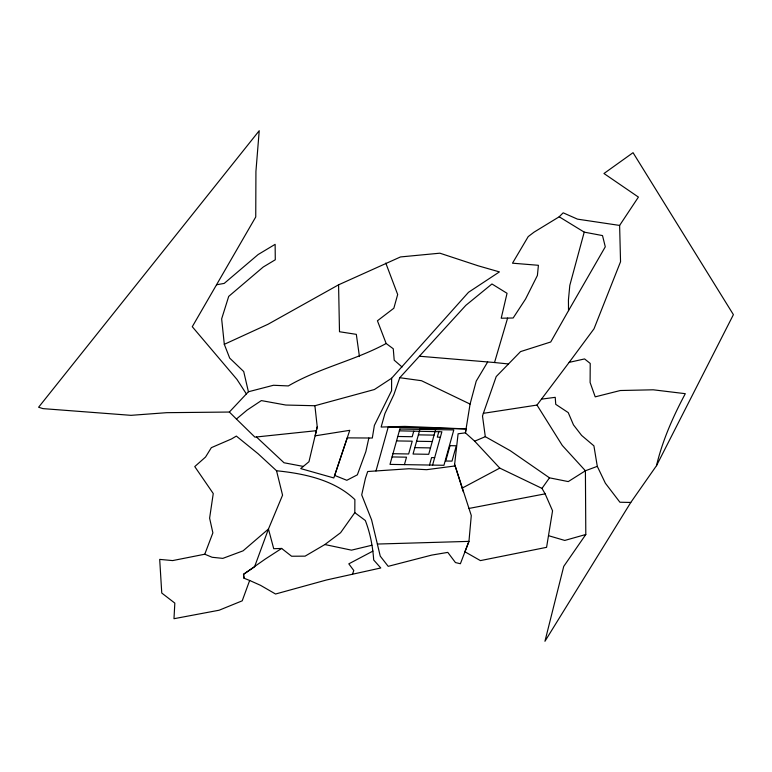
<?xml version="1.0" encoding="UTF-8"?>
<svg xmlns="http://www.w3.org/2000/svg" width="772" height="772" viewBox="0 0 772 772"><rect width="100%" height="100%" fill="white"/><g stroke="black" fill="none" stroke-linecap="round" stroke-linejoin="round"><path stroke-width="1.16" d="M246.374 393.923L236.956 379.409L192.276 326.71L255.744 216.971L255.928 171.413L259.218 130.719L38.6 407.24L43.01 408.629L131.018 415.336L166.752 412.673L229.361 412.045L248.41 391.761L243.711 371.535L229.689 358.092L224.305 344.322L268.009 324.269L338.57 284.82L400.494 256.941L439.886 253.187L478.157 265.8L499.416 271.898L468.517 292.289L391.626 378.241L391.578 390.7L374.381 425.411L372.307 438.033L347.236 437.869L334.662 475.417L346.821 480.29L357.359 474.828L365.851 451.601L368.852 438.013M354.811 512.656L354.879 499.59C334.131 479.798 304.226 473.583 276.54 470.756L258.06 453.714L236.348 436.093L231.484 438.969L211.345 447.663L205.545 457.043L194.756 466.587L213.255 493.549L209.608 518.166L212.879 532.854L204.773 554.219L172.638 560.588L159.698 559.391L161.763 593.041L174.829 603.106L173.98 618.71L219.142 610.218L242.215 600.828L249.655 580.467L243.981 578.199L243.508 574.32L265.269 559.063L281.655 548.448L291.594 556.236L305.094 556.149L324.877 544.54L340.597 532.709L354.811 512.656L365.33 520.502C370.203 533.124 372.779 546.528 373.696 559.999L380.779 567.98L326.575 579.965L275.556 594.015L260.521 585.321L249.655 580.467M454.438 466.027L458.095 433.787L465.429 432.851L474.674 441.179L499.773 468.102L541.992 488.387L545.128 493.848L552.559 510.803L546.576 547.329L480.406 560.607L464.908 551.777L468.951 541.375L471.287 515.542L455.171 465.931L426.636 469.685L408.938 468.739L367.694 471.518L365.436 478.312L361.711 494.9L371.602 519.913L380.249 556.139L388.2 566.339L431.712 555.097L447.789 552.385L455.451 562.566L460.392 563.734L468.951 541.375L377.363 544.048M541.462 399.153L555.222 397.329L555.743 404.335L568.24 412.615L573.471 424.88L581.615 435.427L593.909 445.849L597.296 466.356L585.408 470.766L568.26 481.593L549.481 477.829L510.196 450.655L485.308 436.672L482.5 416.05L483.359 413.329L536.994 405.068L562.286 445.444L585.408 470.766L585.803 534.494L563.734 566.397L544.945 641.281L630.782 502.456L656.489 465.699L733.4 314.658L633.05 152.682L603.965 173.507L638.415 197.082L619.617 225.424L577.485 219.142L563.174 212.821L559.189 216.797L534.041 232.16L528.212 236.599L512.502 263.184L538.412 265.298L537.399 275.459L525.558 299.044L513.158 317.996L501.211 318.218L507.04 293.302L491.957 283.98L465.834 305.345L399.771 377.711L393.855 394.675L384.91 413.58L381.136 427.041L404.943 426.395L466.056 428.904L465.429 432.851L470.08 404.074L476.227 381.127L487.682 361.952M656.489 465.699C662.472 440.484 673.116 416.504 685.304 393.681L653.247 389.802L620.321 390.516L595.212 396.847L590.107 382.507L590.223 363.438L584.578 358.932L569.167 362.367L536.994 405.068M317.234 426.81L308.964 461.733L300.713 468.594L333.813 477.955L349.764 430.322L315.198 435.823L317.234 426.81L314.899 405.734L374.381 389.532L391.626 378.241M559.189 216.797L584.221 232.131L569.804 285.389L568.433 299.951L568.52 310.633L550.726 341.986L520.54 351.607L496.213 376.572L483.359 413.329M375.983 470.959L388.181 427.196L466.056 428.904M404.432 464.628L406.506 457.178L392.079 456.937M413.763 431.162L412.209 436.72L397.783 436.479M429.512 465.043L431.587 457.593L434.665 457.651M438.805 431.712L437.29 437.135L440.368 437.184M432.59 465.101L441.873 431.78L399.356 430.844M419.804 356.259L494.524 362.522L507.619 318.064M352.447 574.243L353.798 570.537L348.809 563.84L372.953 551.083M568.52 310.633L605.287 246.808L602.507 235.576L584.221 232.131M541.992 488.387L549.481 477.829M569.167 362.367L594.015 328.795L620.543 261.737L619.617 225.424M229.361 412.045L236.425 419.042L247.088 410.096L261.361 400.591L285.823 405.039L314.899 405.734M463.277 491.716L462.158 488.126L499.773 468.102M248.41 391.761L273.452 385.267L288.323 385.932C319.347 367.858 354.782 360.534 386.164 343.511L393.266 348.77L394.202 360.186L402.038 366.98M474.674 441.179L485.308 436.672M585.803 534.494L564.776 540.439L548.882 535.787M371.872 545.254L351.482 550.156L324.877 544.54M468.893 508.458L545.128 493.848M216.527 284.772L224.218 283.401L258.137 254.538L275.131 244.338L275.286 259.778L263.223 267.025L228.705 296.39L221.651 318.884L224.305 344.322M316.346 430.689L254.924 437.135L236.425 419.042M281.645 548.448L273.722 548.709L268.453 529.032L282.562 495.17L276.54 470.756M418.385 434.858L434.057 435.118M396.538 440.918L412.219 441.179L408.649 453.965L392.977 453.704M416.6 441.256L432.272 441.516M414.815 447.644L430.496 447.905M630.782 502.456L619.916 502.234L605.373 483.224L597.296 466.356M494.524 362.522L508.497 363.969M399.771 377.711L421.473 380.702L470.08 404.074M303.319 466.423L284.019 462.766L256.439 436.971M204.773 554.219L212.136 557.278L222.819 558.378L243.074 550.841L268.453 529.032L254.548 566.841L243.508 574.32L243.981 578.199M386.164 343.511L377.431 320.785L393.845 308.231L397.677 294.508L385.788 263.069M454.631 464.319L462.158 488.126M359.443 356.548L356.326 334.353L339.497 331.738L338.57 284.82M399.857 429.029L389.995 464.387L443.939 465.284L453.801 429.927L399.857 429.029M420.171 428.47L413.039 454.042L428.711 454.303L435.842 428.73L420.171 428.47M450.018 445.666L445.733 461.009L452.006 461.116L456.291 445.772L450.018 445.666"/></g></svg>
